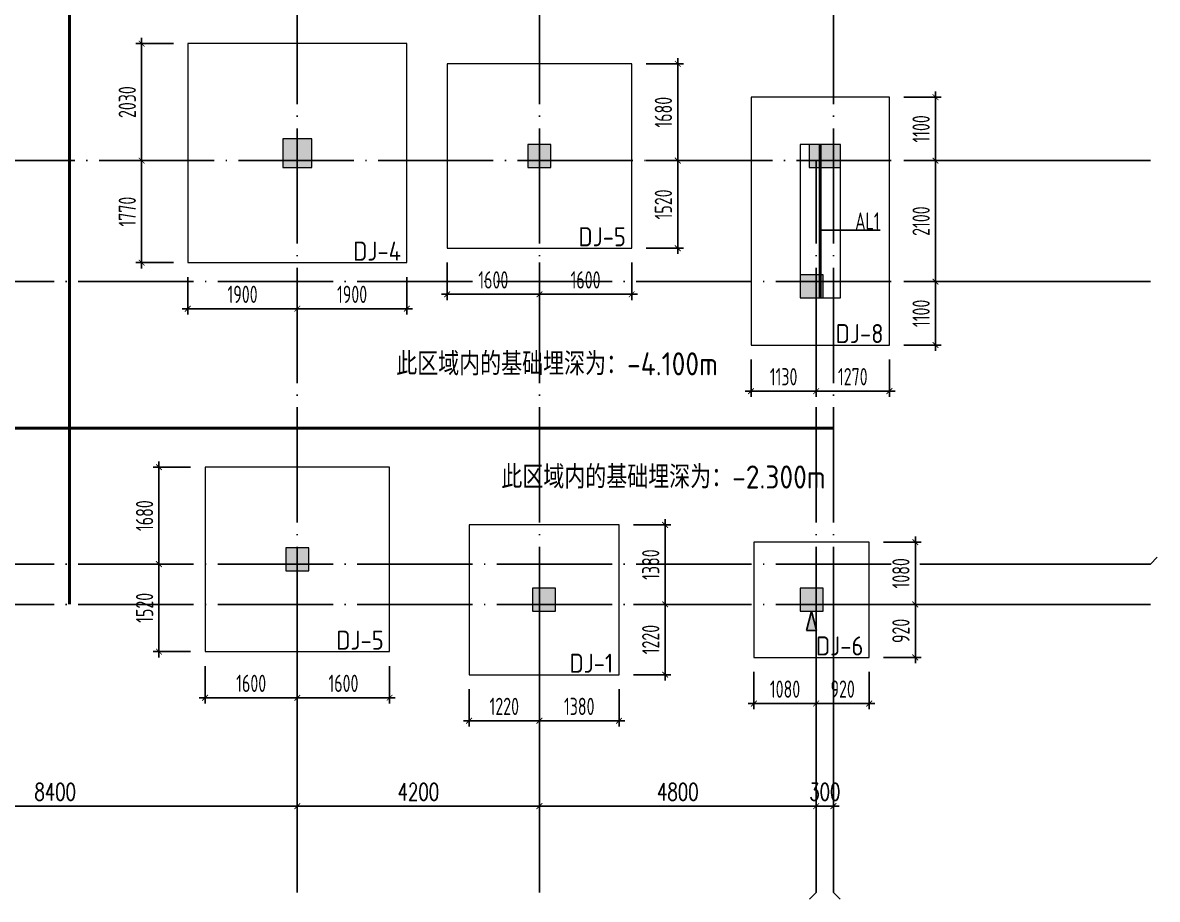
# Model space of a CAD drawing. Extents: x -638872 to -278819, y -139534 to 213996.
# Drawn here: x -582850 to -563169, y 75700 to 90910 of the extents above; entities that cross this region are included whole.
import ezdxf
from ezdxf.enums import TextEntityAlignment as Align

# ---------------------------------------------------------------- set-up
doc = ezdxf.new("R2010")
doc.units = 0
doc.header["$LTSCALE"] = 1000
doc.header["$MEASUREMENT"] = 0
for name, pattern in [('94', [0]), ('DASH', [0.35, 0.25, -0.1]), ('DOTE', [2.42, 2, -0.2, 0.02, -0.2])]:
    doc.linetypes.add(name, pattern=pattern)
doc.layers.get('0').update_dxf_attribs({"linetype": 'CONTINUOUS'})
doc.layers.get('Defpoints').update_dxf_attribs({"linetype": 'CONTINUOUS'})
for name, color, linetype in [('0 - 立面线', 7, 'CONTINUOUS'), ('1', 7, 'CONTINUOUS'), ('3', 3, 'CONTINUOUS'), ('AXIS', 171, 'CONTINUOUS'), ('DOTE', 14, 'DOTE'), ('S_WALL', 9, 'CONTINUOUS'), ('搅拌桩', 136, 'CONTINUOUS')]:
    doc.layers.add(name, color=color, linetype=linetype)
for name, color, linetype, lineweight in [('1530', 3, 'CONTINUOUS', 18), ('709', 254, 'CONTINUOUS', 18), ('COLU', 7, 'CONTINUOUS', 0), ('COLU_DIM', 3, 'CONTINUOUS', 0), ('COLU_HATCH', 251, 'CONTINUOUS', 0), ('DIM', 3, 'CONTINUOUS', 0), ('悬挑板', 7, 'CONTINUOUS', 18)]:
    doc.layers.add(name, color=color, linetype=linetype, lineweight=lineweight)
doc.styles.add('_TCH_DIM_T3', font='SIMPLEX', dxfattribs={"width": 0.705882, "bigfont": 'GBCBIG'})
doc.styles.add('PkpmHz', font='Pkpmeng', dxfattribs={"width": 0.7, "bigfont": 'hztxt'})
doc.styles.add('TSSD_Dimension', font='tssdeng.shx', dxfattribs={"width": 0.7, "bigfont": 'hztxt.shx'})
doc.dimstyles.new('_TCH_ARCH&&100', dxfattribs={"dimtxt": 297.5, "dimasz": 100, "dimexe": 250, "dimexo": 300, "dimgap": 100, "dimtad": 1, "dimdec": 0, "dimzin": 0, "dimdsep": 46, "dimtxsty": '_TCH_DIM_T3', "dimblk": 'ARCHTICK', "dimcen": 0.09, "dimclrt": 7, "dimazin": 2, "dimtfac": 1, "dimtdec": 0, "dimtix": 1, "dimtmove": 2, "dimatfit": 3, "dimfxl": 0, "dimtolj": 1, "dimtzin": 0, "dimarcsym": 0})
doc.dimstyles.new('TSSD_100_100', dxfattribs={"dimtxt": 300, "dimasz": 100, "dimexe": 100, "dimexo": 250, "dimgap": 100, "dimtad": 1, "dimdec": 0, "dimzin": 0, "dimdsep": 46, "dimtxsty": 'TSSD_Dimension', "dimblk": 'ARCHTICK', "dimblk1": 'ARCHTICK', "dimblk2": 'ARCHTICK', "dimcen": 0, "dimdle": 100, "dimclrt": 7, "dimadec": 0, "dimazin": 0, "dimtfac": 1, "dimtdec": 0, "dimtix": 1, "dimtmove": 2, "dimatfit": 3, "dimfxl": 0, "dimtolj": 1, "dimtzin": 0, "dimarcsym": 0})

# ---------------------------------------------------------------- blocks, each defined once
blk = doc.blocks.new('_ArchTick')
at = {"color": 0, "linetype": 'ByBlock', "const_width": 0.15}
blk.add_lwpolyline([(-0.5, -0.5), (0.5, 0.5)], dxfattribs=at)
blk = doc.blocks.new('*D627')
at = {"layer": 'AXIS', "color": 0, "lineweight": -2}
for p, q in [((-586486, 79517), (-586486, 77067)), ((-578086, 79517), (-578086, 77067)), ((-586486, 77317), (-578086, 77317))]:
    blk.add_line(p, q, dxfattribs=at)
at = {"layer": 'Defpoints', "color": 0}
for p in [(-586486, 79817), (-578086, 79817), (-578086, 77317)]:
    blk.add_point(p, dxfattribs=at)
at = {"layer": 'AXIS', "color": 0, "lineweight": -2, "xscale": 100, "yscale": 100, "zscale": 100, "rotation": 180}
blk.add_blockref('_ArchTick', (-586486, 77317), dxfattribs=at)
at = {"layer": 'AXIS', "color": 0, "lineweight": -2, "xscale": 100, "yscale": 100, "zscale": 100}
blk.add_blockref('_ArchTick', (-578086, 77317), dxfattribs=at)
at = {"layer": 'AXIS', "color": 7, "insert": (-582286, 77566), "char_height": 297.5, "attachment_point": 5, "style": '_TCH_DIM_T3'}
blk.add_mtext('\\A1;8400', dxfattribs=at)
blk = doc.blocks.new('*D628')
at = {"layer": 'AXIS', "color": 0, "lineweight": -2}
for p, q in [((-578086, 79517), (-578086, 77067)), ((-573886, 79517), (-573886, 77067)), ((-578086, 77317), (-573886, 77317))]:
    blk.add_line(p, q, dxfattribs=at)
at = {"layer": 'Defpoints', "color": 0}
for p in [(-578086, 79817), (-573886, 79817), (-573886, 77317)]:
    blk.add_point(p, dxfattribs=at)
at = {"layer": 'AXIS', "color": 0, "lineweight": -2, "xscale": 100, "yscale": 100, "zscale": 100, "rotation": 180}
blk.add_blockref('_ArchTick', (-578086, 77317), dxfattribs=at)
at = {"layer": 'AXIS', "color": 0, "lineweight": -2, "xscale": 100, "yscale": 100, "zscale": 100}
blk.add_blockref('_ArchTick', (-573886, 77317), dxfattribs=at)
at = {"layer": 'AXIS', "color": 7, "insert": (-575986, 77566), "char_height": 297.5, "attachment_point": 5, "style": '_TCH_DIM_T3'}
blk.add_mtext('\\A1;4200', dxfattribs=at)
blk = doc.blocks.new('*D629')
at = {"layer": 'AXIS', "color": 0, "lineweight": -2}
for p, q in [((-573886, 79517), (-573886, 77067)), ((-569086, 79517), (-569086, 77067)), ((-573886, 77317), (-569086, 77317))]:
    blk.add_line(p, q, dxfattribs=at)
at = {"layer": 'Defpoints', "color": 0}
for p in [(-573886, 79817), (-569086, 79817), (-569086, 77317)]:
    blk.add_point(p, dxfattribs=at)
at = {"layer": 'AXIS', "color": 0, "lineweight": -2, "xscale": 100, "yscale": 100, "zscale": 100, "rotation": 180}
blk.add_blockref('_ArchTick', (-573886, 77317), dxfattribs=at)
at = {"layer": 'AXIS', "color": 0, "lineweight": -2, "xscale": 100, "yscale": 100, "zscale": 100}
blk.add_blockref('_ArchTick', (-569086, 77317), dxfattribs=at)
at = {"layer": 'AXIS', "color": 7, "insert": (-571486, 77566), "char_height": 297.5, "attachment_point": 5, "style": '_TCH_DIM_T3'}
blk.add_mtext('\\A1;4800', dxfattribs=at)
blk = doc.blocks.new('*D630')
at = {"layer": 'AXIS', "color": 0, "lineweight": -2}
for p, q in [((-569086, 79517), (-569086, 77067)), ((-568786, 79517), (-568786, 77067)), ((-569086, 77317), (-569186, 77317)), ((-569086, 77317), (-568786, 77317)), ((-568786, 77317), (-568686, 77317))]:
    blk.add_line(p, q, dxfattribs=at)
at = {"layer": 'Defpoints', "color": 0}
for p in [(-569086, 79817), (-568786, 79817), (-568786, 77317)]:
    blk.add_point(p, dxfattribs=at)
at = {"layer": 'AXIS', "color": 0, "lineweight": -2, "xscale": 100, "yscale": 100, "zscale": 100}
blk.add_blockref('_ArchTick', (-569086, 77317), dxfattribs=at)
at = {"layer": 'AXIS', "color": 0, "lineweight": -2, "xscale": 100, "yscale": 100, "zscale": 100, "rotation": 180}
blk.add_blockref('_ArchTick', (-568786, 77317), dxfattribs=at)
at = {"layer": 'AXIS', "color": 7, "insert": (-568936, 77566), "char_height": 297.5, "attachment_point": 5, "style": '_TCH_DIM_T3'}
blk.add_mtext('\\A1;300', dxfattribs=at)
blk = doc.blocks.new('A$C177878A3')
at = {"layer": '1', "linetype": '94'}
blk.add_hatch(color=6, dxfattribs=at).paths.add_polyline_path([(112, 433), (0, 0), (224, 0)])
at = {"layer": '1', "color": 6, "linetype": '94'}
for p, q in [((0, 0), (112, 433)), ((224, 0), (112, 433)), ((0, 0), (224, 0))]:
    blk.add_line(p, q, dxfattribs=at)
blk = doc.blocks.new('A$C32175502')
at = {"layer": '1', "linetype": '94'}
blk.add_blockref('A$C177878A3', (0, 0), dxfattribs=at)
blk = doc.blocks.new('A$C3C5B3CE3')
at = {"layer": '1', "linetype": '94', "rotation": 180}
blk.add_blockref('A$C32175502', (224, 433), dxfattribs=at)
blk = doc.blocks.new('A$C43EB326B')
at = {"layer": '搅拌桩'}
blk.add_blockref('A$C3C5B3CE3', (0, 0), dxfattribs=at)
blk = doc.blocks.new('A$C2BB7790D')
at = {"layer": 'DIM'}
blk.add_blockref('A$C43EB326B', (0, 0), dxfattribs=at)
blk = doc.blocks.new('*D912')
at = {"layer": 'COLU_DIM', "color": 0, "lineweight": -2}
for p, q in [((-579686, 79747), (-579686, 79097)), ((-578086, 79747), (-578086, 79097)), ((-579786, 79197), (-577986, 79197))]:
    blk.add_line(p, q, dxfattribs=at)
at = {"layer": 'Defpoints', "color": 0}
for p in [(-579686, 79997), (-578086, 79997), (-578086, 79197)]:
    blk.add_point(p, dxfattribs=at)
at = {"layer": 'COLU_DIM', "color": 0, "lineweight": -2, "xscale": 100, "yscale": 100, "zscale": 100, "rotation": 180}
blk.add_blockref('_ArchTick', (-579686, 79197), dxfattribs=at)
at = {"layer": 'COLU_DIM', "color": 0, "lineweight": -2, "xscale": 100, "yscale": 100, "zscale": 100}
blk.add_blockref('_ArchTick', (-578086, 79197), dxfattribs=at)
at = {"layer": 'COLU_DIM', "color": 7, "insert": (-578886, 79447), "char_height": 300, "attachment_point": 5, "style": 'TSSD_Dimension'}
blk.add_mtext('\\A1;1600', dxfattribs=at)
blk = doc.blocks.new('*D913')
at = {"layer": 'COLU_DIM', "color": 0, "lineweight": -2}
for p, q in [((-578086, 79747), (-578086, 79097)), ((-576486, 79747), (-576486, 79097)), ((-578186, 79197), (-576386, 79197))]:
    blk.add_line(p, q, dxfattribs=at)
at = {"layer": 'Defpoints', "color": 0}
for p in [(-578086, 79997), (-576486, 79997), (-576486, 79197)]:
    blk.add_point(p, dxfattribs=at)
at = {"layer": 'COLU_DIM', "color": 0, "lineweight": -2, "xscale": 100, "yscale": 100, "zscale": 100, "rotation": 180}
blk.add_blockref('_ArchTick', (-578086, 79197), dxfattribs=at)
at = {"layer": 'COLU_DIM', "color": 0, "lineweight": -2, "xscale": 100, "yscale": 100, "zscale": 100}
blk.add_blockref('_ArchTick', (-576486, 79197), dxfattribs=at)
at = {"layer": 'COLU_DIM', "color": 7, "insert": (-577286, 79447), "char_height": 300, "attachment_point": 5, "style": 'TSSD_Dimension'}
blk.add_mtext('\\A1;1600', dxfattribs=at)
blk = doc.blocks.new('*D914')
at = {"layer": 'COLU_DIM', "color": 0, "lineweight": -2}
for p, q in [((-579936, 81517), (-580586, 81517)), ((-580486, 79897), (-580486, 81617)), ((-579936, 79997), (-580586, 79997))]:
    blk.add_line(p, q, dxfattribs=at)
at = {"layer": 'Defpoints', "color": 0}
for p in [(-580486, 81517), (-579686, 81517), (-579686, 79997)]:
    blk.add_point(p, dxfattribs=at)
at = {"layer": 'COLU_DIM', "color": 0, "lineweight": -2, "xscale": 100, "yscale": 100, "zscale": 100}
for p, rotation in [((-580486, 81517), 90), ((-580486, 79997), 270)]:
    blk.add_blockref('_ArchTick', p, dxfattribs=dict(at, rotation=rotation))
at = {"layer": 'COLU_DIM', "color": 7, "insert": (-580736, 80757), "char_height": 300, "attachment_point": 5, "rotation": 90, "style": 'TSSD_Dimension'}
blk.add_mtext('\\A1;1520', dxfattribs=at)
blk = doc.blocks.new('*D915')
at = {"layer": 'COLU_DIM', "color": 0, "lineweight": -2}
for p, q in [((-580486, 81417), (-580486, 83297)), ((-579936, 83197), (-580586, 83197)), ((-579936, 81517), (-580586, 81517))]:
    blk.add_line(p, q, dxfattribs=at)
at = {"layer": 'Defpoints', "color": 0}
for p in [(-580486, 83197), (-579686, 83197), (-579686, 81517)]:
    blk.add_point(p, dxfattribs=at)
at = {"layer": 'COLU_DIM', "color": 0, "lineweight": -2, "xscale": 100, "yscale": 100, "zscale": 100}
for p, rotation in [((-580486, 83197), 90), ((-580486, 81517), 270)]:
    blk.add_blockref('_ArchTick', p, dxfattribs=dict(at, rotation=rotation))
at = {"layer": 'COLU_DIM', "color": 7, "insert": (-580736, 82357), "char_height": 300, "attachment_point": 5, "rotation": 90, "style": 'TSSD_Dimension'}
blk.add_mtext('\\A1;1680', dxfattribs=at)
blk = doc.blocks.new('*D916')
at = {"layer": 'COLU_DIM', "color": 0, "lineweight": -2}
for p, q in [((-575106, 79347), (-575106, 78697)), ((-573886, 79347), (-573886, 78697)), ((-575206, 78797), (-573786, 78797))]:
    blk.add_line(p, q, dxfattribs=at)
at = {"layer": 'Defpoints', "color": 0}
for p in [(-575106, 79597), (-573886, 79597), (-573886, 78797)]:
    blk.add_point(p, dxfattribs=at)
at = {"layer": 'COLU_DIM', "color": 0, "lineweight": -2, "xscale": 100, "yscale": 100, "zscale": 100, "rotation": 180}
blk.add_blockref('_ArchTick', (-575106, 78797), dxfattribs=at)
at = {"layer": 'COLU_DIM', "color": 0, "lineweight": -2, "xscale": 100, "yscale": 100, "zscale": 100}
blk.add_blockref('_ArchTick', (-573886, 78797), dxfattribs=at)
at = {"layer": 'COLU_DIM', "color": 7, "insert": (-574496, 79047), "char_height": 300, "attachment_point": 5, "style": 'TSSD_Dimension'}
blk.add_mtext('\\A1;1220', dxfattribs=at)
blk = doc.blocks.new('*D917')
at = {"layer": 'COLU_DIM', "color": 0, "lineweight": -2}
for p, q in [((-573886, 79347), (-573886, 78697)), ((-572506, 79347), (-572506, 78697)), ((-573986, 78797), (-572406, 78797))]:
    blk.add_line(p, q, dxfattribs=at)
at = {"layer": 'Defpoints', "color": 0}
for p in [(-573886, 79597), (-572506, 79597), (-572506, 78797)]:
    blk.add_point(p, dxfattribs=at)
at = {"layer": 'COLU_DIM', "color": 0, "lineweight": -2, "xscale": 100, "yscale": 100, "zscale": 100, "rotation": 180}
blk.add_blockref('_ArchTick', (-573886, 78797), dxfattribs=at)
at = {"layer": 'COLU_DIM', "color": 0, "lineweight": -2, "xscale": 100, "yscale": 100, "zscale": 100}
blk.add_blockref('_ArchTick', (-572506, 78797), dxfattribs=at)
at = {"layer": 'COLU_DIM', "color": 7, "insert": (-573196, 79047), "char_height": 300, "attachment_point": 5, "style": 'TSSD_Dimension'}
blk.add_mtext('\\A1;1380', dxfattribs=at)
blk = doc.blocks.new('*D918')
at = {"layer": 'COLU_DIM', "color": 0, "lineweight": -2}
for p, q in [((-571706, 79497), (-571706, 80917)), ((-572256, 80817), (-571606, 80817)), ((-572256, 79597), (-571606, 79597))]:
    blk.add_line(p, q, dxfattribs=at)
at = {"layer": 'Defpoints', "color": 0}
for p in [(-572506, 80817), (-571706, 80817), (-572506, 79597)]:
    blk.add_point(p, dxfattribs=at)
at = {"layer": 'COLU_DIM', "color": 0, "lineweight": -2, "xscale": 100, "yscale": 100, "zscale": 100}
for p, rotation in [((-571706, 80817), 90), ((-571706, 79597), 270)]:
    blk.add_blockref('_ArchTick', p, dxfattribs=dict(at, rotation=rotation))
at = {"layer": 'COLU_DIM', "color": 7, "insert": (-571956, 80207), "char_height": 300, "attachment_point": 5, "rotation": 90, "style": 'TSSD_Dimension'}
blk.add_mtext('\\A1;1220', dxfattribs=at)
blk = doc.blocks.new('*D919')
at = {"layer": 'COLU_DIM', "color": 0, "lineweight": -2}
for p, q in [((-571706, 80717), (-571706, 82297)), ((-572256, 82197), (-571606, 82197)), ((-572256, 80817), (-571606, 80817))]:
    blk.add_line(p, q, dxfattribs=at)
at = {"layer": 'Defpoints', "color": 0}
for p in [(-572506, 82197), (-571706, 82197), (-572506, 80817)]:
    blk.add_point(p, dxfattribs=at)
at = {"layer": 'COLU_DIM', "color": 0, "lineweight": -2, "xscale": 100, "yscale": 100, "zscale": 100}
for p, rotation in [((-571706, 82197), 90), ((-571706, 80817), 270)]:
    blk.add_blockref('_ArchTick', p, dxfattribs=dict(at, rotation=rotation))
at = {"layer": 'COLU_DIM', "color": 7, "insert": (-571956, 81507), "char_height": 300, "attachment_point": 5, "rotation": 90, "style": 'TSSD_Dimension'}
blk.add_mtext('\\A1;1380', dxfattribs=at)
blk = doc.blocks.new('*D920')
at = {"layer": 'COLU_DIM', "color": 0, "lineweight": -2}
for p, q in [((-569086, 79647), (-569086, 78997)), ((-568166, 79647), (-568166, 78997)), ((-569186, 79097), (-568066, 79097))]:
    blk.add_line(p, q, dxfattribs=at)
at = {"layer": 'Defpoints', "color": 0}
for p in [(-569086, 79897), (-568166, 79897), (-568166, 79097)]:
    blk.add_point(p, dxfattribs=at)
at = {"layer": 'COLU_DIM', "color": 0, "lineweight": -2, "xscale": 100, "yscale": 100, "zscale": 100, "rotation": 180}
blk.add_blockref('_ArchTick', (-569086, 79097), dxfattribs=at)
at = {"layer": 'COLU_DIM', "color": 0, "lineweight": -2, "xscale": 100, "yscale": 100, "zscale": 100}
blk.add_blockref('_ArchTick', (-568166, 79097), dxfattribs=at)
at = {"layer": 'COLU_DIM', "color": 7, "insert": (-568626, 79347), "char_height": 300, "attachment_point": 5, "style": 'TSSD_Dimension'}
blk.add_mtext('\\A1;920', dxfattribs=at)
blk = doc.blocks.new('*D921')
at = {"layer": 'COLU_DIM', "color": 0, "lineweight": -2}
for p, q in [((-567366, 79797), (-567366, 80917)), ((-567916, 80817), (-567266, 80817)), ((-567916, 79897), (-567266, 79897))]:
    blk.add_line(p, q, dxfattribs=at)
at = {"layer": 'Defpoints', "color": 0}
for p in [(-568166, 80817), (-567366, 80817), (-568166, 79897)]:
    blk.add_point(p, dxfattribs=at)
at = {"layer": 'COLU_DIM', "color": 0, "lineweight": -2, "xscale": 100, "yscale": 100, "zscale": 100}
for p, rotation in [((-567366, 80817), 90), ((-567366, 79897), 270)]:
    blk.add_blockref('_ArchTick', p, dxfattribs=dict(at, rotation=rotation))
at = {"layer": 'COLU_DIM', "color": 7, "insert": (-567616, 80357), "char_height": 300, "attachment_point": 5, "rotation": 90, "style": 'TSSD_Dimension'}
blk.add_mtext('\\A1;920', dxfattribs=at)
blk = doc.blocks.new('*D922')
at = {"layer": 'COLU_DIM', "color": 0, "lineweight": -2}
for p, q in [((-575486, 86747), (-575486, 86097)), ((-573886, 86747), (-573886, 86097)), ((-575586, 86197), (-573786, 86197))]:
    blk.add_line(p, q, dxfattribs=at)
at = {"layer": 'Defpoints', "color": 0}
for p in [(-575486, 86997), (-573886, 86997), (-573886, 86197)]:
    blk.add_point(p, dxfattribs=at)
at = {"layer": 'COLU_DIM', "color": 0, "lineweight": -2, "xscale": 100, "yscale": 100, "zscale": 100, "rotation": 180}
blk.add_blockref('_ArchTick', (-575486, 86197), dxfattribs=at)
at = {"layer": 'COLU_DIM', "color": 0, "lineweight": -2, "xscale": 100, "yscale": 100, "zscale": 100}
blk.add_blockref('_ArchTick', (-573886, 86197), dxfattribs=at)
at = {"layer": 'COLU_DIM', "color": 7, "insert": (-574686, 86447), "char_height": 300, "attachment_point": 5, "style": 'TSSD_Dimension'}
blk.add_mtext('\\A1;1600', dxfattribs=at)
blk = doc.blocks.new('*D923')
at = {"layer": 'COLU_DIM', "color": 0, "lineweight": -2}
for p, q in [((-573886, 86747), (-573886, 86097)), ((-572286, 86747), (-572286, 86097)), ((-573986, 86197), (-572186, 86197))]:
    blk.add_line(p, q, dxfattribs=at)
at = {"layer": 'Defpoints', "color": 0}
for p in [(-573886, 86997), (-572286, 86997), (-572286, 86197)]:
    blk.add_point(p, dxfattribs=at)
at = {"layer": 'COLU_DIM', "color": 0, "lineweight": -2, "xscale": 100, "yscale": 100, "zscale": 100, "rotation": 180}
blk.add_blockref('_ArchTick', (-573886, 86197), dxfattribs=at)
at = {"layer": 'COLU_DIM', "color": 0, "lineweight": -2, "xscale": 100, "yscale": 100, "zscale": 100}
blk.add_blockref('_ArchTick', (-572286, 86197), dxfattribs=at)
at = {"layer": 'COLU_DIM', "color": 7, "insert": (-573086, 86447), "char_height": 300, "attachment_point": 5, "style": 'TSSD_Dimension'}
blk.add_mtext('\\A1;1600', dxfattribs=at)
blk = doc.blocks.new('*D924')
at = {"layer": 'COLU_DIM', "color": 0, "lineweight": -2}
for p, q in [((-572036, 90197), (-571386, 90197)), ((-571486, 90297), (-571486, 88417)), ((-572036, 88517), (-571386, 88517))]:
    blk.add_line(p, q, dxfattribs=at)
at = {"layer": 'Defpoints', "color": 0}
for p in [(-572286, 90197), (-572286, 88517), (-571486, 88517)]:
    blk.add_point(p, dxfattribs=at)
at = {"layer": 'COLU_DIM', "color": 0, "lineweight": -2, "xscale": 100, "yscale": 100, "zscale": 100}
for p, rotation in [((-571486, 90197), 90), ((-571486, 88517), 270)]:
    blk.add_blockref('_ArchTick', p, dxfattribs=dict(at, rotation=rotation))
at = {"layer": 'COLU_DIM', "color": 7, "insert": (-571736, 89357), "char_height": 300, "attachment_point": 5, "rotation": 90, "style": 'TSSD_Dimension'}
blk.add_mtext('\\A1;1680', dxfattribs=at)
blk = doc.blocks.new('*D925')
at = {"layer": 'COLU_DIM', "color": 0, "lineweight": -2}
for p, q in [((-571486, 88617), (-571486, 86897)), ((-572036, 88517), (-571386, 88517)), ((-572036, 86997), (-571386, 86997))]:
    blk.add_line(p, q, dxfattribs=at)
at = {"layer": 'Defpoints', "color": 0}
for p in [(-572286, 88517), (-572286, 86997), (-571486, 86997)]:
    blk.add_point(p, dxfattribs=at)
at = {"layer": 'COLU_DIM', "color": 0, "lineweight": -2, "xscale": 100, "yscale": 100, "zscale": 100}
for p, rotation in [((-571486, 88517), 90), ((-571486, 86997), 270)]:
    blk.add_blockref('_ArchTick', p, dxfattribs=dict(at, rotation=rotation))
at = {"layer": 'COLU_DIM', "color": 7, "insert": (-571736, 87757), "char_height": 300, "attachment_point": 5, "rotation": 90, "style": 'TSSD_Dimension'}
blk.add_mtext('\\A1;1520', dxfattribs=at)
blk = doc.blocks.new('*D926')
at = {"layer": 'COLU_DIM', "color": 0, "lineweight": -2}
for p, q in [((-579986, 86497), (-579986, 85847)), ((-578086, 86497), (-578086, 85847)), ((-580086, 85947), (-577986, 85947))]:
    blk.add_line(p, q, dxfattribs=at)
at = {"layer": 'Defpoints', "color": 0}
for p in [(-579986, 86747), (-578086, 86747), (-578086, 85947)]:
    blk.add_point(p, dxfattribs=at)
at = {"layer": 'COLU_DIM', "color": 0, "lineweight": -2, "xscale": 100, "yscale": 100, "zscale": 100, "rotation": 180}
blk.add_blockref('_ArchTick', (-579986, 85947), dxfattribs=at)
at = {"layer": 'COLU_DIM', "color": 0, "lineweight": -2, "xscale": 100, "yscale": 100, "zscale": 100}
blk.add_blockref('_ArchTick', (-578086, 85947), dxfattribs=at)
at = {"layer": 'COLU_DIM', "color": 7, "insert": (-579036, 86197), "char_height": 300, "attachment_point": 5, "style": 'TSSD_Dimension'}
blk.add_mtext('\\A1;1900', dxfattribs=at)
blk = doc.blocks.new('*D927')
at = {"layer": 'COLU_DIM', "color": 0, "lineweight": -2}
for p, q in [((-578086, 86497), (-578086, 85847)), ((-576186, 86497), (-576186, 85847)), ((-578186, 85947), (-576086, 85947))]:
    blk.add_line(p, q, dxfattribs=at)
at = {"layer": 'Defpoints', "color": 0}
for p in [(-578086, 86747), (-576186, 86747), (-576186, 85947)]:
    blk.add_point(p, dxfattribs=at)
at = {"layer": 'COLU_DIM', "color": 0, "lineweight": -2, "xscale": 100, "yscale": 100, "zscale": 100, "rotation": 180}
blk.add_blockref('_ArchTick', (-578086, 85947), dxfattribs=at)
at = {"layer": 'COLU_DIM', "color": 0, "lineweight": -2, "xscale": 100, "yscale": 100, "zscale": 100}
blk.add_blockref('_ArchTick', (-576186, 85947), dxfattribs=at)
at = {"layer": 'COLU_DIM', "color": 7, "insert": (-577136, 86197), "char_height": 300, "attachment_point": 5, "style": 'TSSD_Dimension'}
blk.add_mtext('\\A1;1900', dxfattribs=at)
blk = doc.blocks.new('*D928')
at = {"layer": 'COLU_DIM', "color": 0, "lineweight": -2}
for p, q in [((-580236, 90547), (-580886, 90547)), ((-580786, 90647), (-580786, 88417)), ((-580236, 88517), (-580886, 88517))]:
    blk.add_line(p, q, dxfattribs=at)
at = {"layer": 'Defpoints', "color": 0}
for p in [(-579986, 90547), (-580786, 88517), (-579986, 88517)]:
    blk.add_point(p, dxfattribs=at)
at = {"layer": 'COLU_DIM', "color": 0, "lineweight": -2, "xscale": 100, "yscale": 100, "zscale": 100}
for p, rotation in [((-580786, 90547), 90), ((-580786, 88517), 270)]:
    blk.add_blockref('_ArchTick', p, dxfattribs=dict(at, rotation=rotation))
at = {"layer": 'COLU_DIM', "color": 7, "insert": (-581036, 89532), "char_height": 300, "attachment_point": 5, "rotation": 90, "style": 'TSSD_Dimension'}
blk.add_mtext('\\A1;2030', dxfattribs=at)
blk = doc.blocks.new('*D929')
at = {"layer": 'COLU_DIM', "color": 0, "lineweight": -2}
for p, q in [((-580786, 88617), (-580786, 86647)), ((-580236, 88517), (-580886, 88517)), ((-580236, 86747), (-580886, 86747))]:
    blk.add_line(p, q, dxfattribs=at)
at = {"layer": 'Defpoints', "color": 0}
for p in [(-579986, 88517), (-580786, 86747), (-579986, 86747)]:
    blk.add_point(p, dxfattribs=at)
at = {"layer": 'COLU_DIM', "color": 0, "lineweight": -2, "xscale": 100, "yscale": 100, "zscale": 100}
for p, rotation in [((-580786, 88517), 90), ((-580786, 86747), 270)]:
    blk.add_blockref('_ArchTick', p, dxfattribs=dict(at, rotation=rotation))
at = {"layer": 'COLU_DIM', "color": 7, "insert": (-581036, 87632), "char_height": 300, "attachment_point": 5, "rotation": 90, "style": 'TSSD_Dimension'}
blk.add_mtext('\\A1;1770', dxfattribs=at)
blk = doc.blocks.new('*D945')
at = {"layer": 'COLU_DIM', "color": 0, "lineweight": -2}
for p, q in [((-570166, 79647), (-570166, 78997)), ((-569086, 79647), (-569086, 78997)), ((-570266, 79097), (-568986, 79097))]:
    blk.add_line(p, q, dxfattribs=at)
at = {"layer": 'Defpoints', "color": 0}
for p in [(-570166, 79897), (-569086, 79897), (-569086, 79097)]:
    blk.add_point(p, dxfattribs=at)
at = {"layer": 'COLU_DIM', "color": 0, "lineweight": -2, "xscale": 100, "yscale": 100, "zscale": 100, "rotation": 180}
blk.add_blockref('_ArchTick', (-570166, 79097), dxfattribs=at)
at = {"layer": 'COLU_DIM', "color": 0, "lineweight": -2, "xscale": 100, "yscale": 100, "zscale": 100}
blk.add_blockref('_ArchTick', (-569086, 79097), dxfattribs=at)
at = {"layer": 'COLU_DIM', "color": 7, "insert": (-569626, 79347), "char_height": 300, "attachment_point": 5, "style": 'TSSD_Dimension'}
blk.add_mtext('\\A1;1080', dxfattribs=at)
blk = doc.blocks.new('*D946')
at = {"layer": 'COLU_DIM', "color": 0, "lineweight": -2}
for p, q in [((-567916, 81897), (-567266, 81897)), ((-567366, 80717), (-567366, 81997)), ((-567916, 80817), (-567266, 80817))]:
    blk.add_line(p, q, dxfattribs=at)
at = {"layer": 'Defpoints', "color": 0}
for p in [(-568166, 81897), (-567366, 81897), (-568166, 80817)]:
    blk.add_point(p, dxfattribs=at)
at = {"layer": 'COLU_DIM', "color": 0, "lineweight": -2, "xscale": 100, "yscale": 100, "zscale": 100}
for p, rotation in [((-567366, 81897), 90), ((-567366, 80817), 270)]:
    blk.add_blockref('_ArchTick', p, dxfattribs=dict(at, rotation=rotation))
at = {"layer": 'COLU_DIM', "color": 7, "insert": (-567616, 81357), "char_height": 300, "attachment_point": 5, "rotation": 90, "style": 'TSSD_Dimension'}
blk.add_mtext('\\A1;1080', dxfattribs=at)
blk = doc.blocks.new('*D947')
at = {"layer": 'COLU_DIM', "color": 0, "lineweight": -2}
for p, q in [((-569086, 85067), (-569086, 84417)), ((-567816, 85067), (-567816, 84417)), ((-569186, 84517), (-567716, 84517))]:
    blk.add_line(p, q, dxfattribs=at)
at = {"layer": 'Defpoints', "color": 0}
for p in [(-569086, 85317), (-567816, 85317), (-567816, 84517)]:
    blk.add_point(p, dxfattribs=at)
at = {"layer": 'COLU_DIM', "color": 0, "lineweight": -2, "xscale": 100, "yscale": 100, "zscale": 100, "rotation": 180}
blk.add_blockref('_ArchTick', (-569086, 84517), dxfattribs=at)
at = {"layer": 'COLU_DIM', "color": 0, "lineweight": -2, "xscale": 100, "yscale": 100, "zscale": 100}
blk.add_blockref('_ArchTick', (-567816, 84517), dxfattribs=at)
at = {"layer": 'COLU_DIM', "color": 7, "insert": (-568451, 84767), "char_height": 300, "attachment_point": 5, "style": 'TSSD_Dimension'}
blk.add_mtext('\\A1;1270', dxfattribs=at)
blk = doc.blocks.new('*D948')
at = {"layer": 'COLU_DIM', "color": 0, "lineweight": -2}
for p, q in [((-567566, 86417), (-566916, 86417)), ((-567016, 85217), (-567016, 86517)), ((-567566, 85317), (-566916, 85317))]:
    blk.add_line(p, q, dxfattribs=at)
at = {"layer": 'Defpoints', "color": 0}
for p in [(-567816, 86417), (-567016, 86417), (-567816, 85317)]:
    blk.add_point(p, dxfattribs=at)
at = {"layer": 'COLU_DIM', "color": 0, "lineweight": -2, "xscale": 100, "yscale": 100, "zscale": 100}
for p, rotation in [((-567016, 86417), 90), ((-567016, 85317), 270)]:
    blk.add_blockref('_ArchTick', p, dxfattribs=dict(at, rotation=rotation))
at = {"layer": 'COLU_DIM', "color": 7, "insert": (-567266, 85867), "char_height": 300, "attachment_point": 5, "rotation": 90, "style": 'TSSD_Dimension'}
blk.add_mtext('\\A1;1100', dxfattribs=at)
blk = doc.blocks.new('*D949')
at = {"layer": 'COLU_DIM', "color": 0, "lineweight": -2}
for p, q in [((-570216, 85067), (-570216, 84417)), ((-569086, 85067), (-569086, 84417)), ((-570316, 84517), (-568986, 84517))]:
    blk.add_line(p, q, dxfattribs=at)
at = {"layer": 'Defpoints', "color": 0}
for p in [(-570216, 85317), (-569086, 85317), (-569086, 84517)]:
    blk.add_point(p, dxfattribs=at)
at = {"layer": 'COLU_DIM', "color": 0, "lineweight": -2, "xscale": 100, "yscale": 100, "zscale": 100, "rotation": 180}
blk.add_blockref('_ArchTick', (-570216, 84517), dxfattribs=at)
at = {"layer": 'COLU_DIM', "color": 0, "lineweight": -2, "xscale": 100, "yscale": 100, "zscale": 100}
blk.add_blockref('_ArchTick', (-569086, 84517), dxfattribs=at)
at = {"layer": 'COLU_DIM', "color": 7, "insert": (-569651, 84767), "char_height": 300, "attachment_point": 5, "style": 'TSSD_Dimension'}
blk.add_mtext('\\A1;1130', dxfattribs=at)
blk = doc.blocks.new('*D950')
at = {"layer": 'COLU_DIM', "color": 0, "lineweight": -2}
for p, q in [((-567016, 86317), (-567016, 88617)), ((-567566, 88517), (-566916, 88517)), ((-567566, 86417), (-566916, 86417))]:
    blk.add_line(p, q, dxfattribs=at)
at = {"layer": 'Defpoints', "color": 0}
for p in [(-567816, 88517), (-567016, 88517), (-567816, 86417)]:
    blk.add_point(p, dxfattribs=at)
at = {"layer": 'COLU_DIM', "color": 0, "lineweight": -2, "xscale": 100, "yscale": 100, "zscale": 100}
for p, rotation in [((-567016, 88517), 90), ((-567016, 86417), 270)]:
    blk.add_blockref('_ArchTick', p, dxfattribs=dict(at, rotation=rotation))
at = {"layer": 'COLU_DIM', "color": 7, "insert": (-567266, 87467), "char_height": 300, "attachment_point": 5, "rotation": 90, "style": 'TSSD_Dimension'}
blk.add_mtext('\\A1;2100', dxfattribs=at)
blk = doc.blocks.new('*D951')
at = {"layer": 'COLU_DIM', "color": 0, "lineweight": -2}
for p, q in [((-567566, 89617), (-566916, 89617)), ((-567016, 88417), (-567016, 89717)), ((-567566, 88517), (-566916, 88517))]:
    blk.add_line(p, q, dxfattribs=at)
at = {"layer": 'Defpoints', "color": 0}
for p in [(-567816, 89617), (-567016, 89617), (-567816, 88517)]:
    blk.add_point(p, dxfattribs=at)
at = {"layer": 'COLU_DIM', "color": 0, "lineweight": -2, "xscale": 100, "yscale": 100, "zscale": 100}
for p, rotation in [((-567016, 89617), 90), ((-567016, 88517), 270)]:
    blk.add_blockref('_ArchTick', p, dxfattribs=dict(at, rotation=rotation))
at = {"layer": 'COLU_DIM', "color": 7, "insert": (-567266, 89067), "char_height": 300, "attachment_point": 5, "rotation": 90, "style": 'TSSD_Dimension'}
blk.add_mtext('\\A1;1100', dxfattribs=at)

msp = doc.modelspace()

# ---------------------------------------------------------------- hatches: boundary and pattern name
at = {"layer": 'COLU_HATCH'}
for points in [[(-577836, 88397.05), (-577836, 88897.05), (-578336, 88897.05), (-578336, 88397.05)], [(-573686, 88397.05), (-573686, 88797.05), (-574086, 88797.05), (-574086, 88397.05)], [(-568666, 88397.05), (-568666, 88797.05), (-569206, 88797.05), (-569206, 88397.05)], [(-568966, 86137.05), (-568966, 86537.05), (-569366, 86537.05), (-569366, 86137.05)], [(-577886, 81397.05), (-577886, 81797.05), (-578286, 81797.05), (-578286, 81397.05)], [(-573606, 80697.05), (-573606, 81097.05), (-574006, 81097.05), (-574006, 80697.05)], [(-568966, 80697.05), (-568966, 81097.05), (-569366, 81097.05), (-569366, 80697.05)]]:
    msp.add_hatch(color=256, dxfattribs=at).paths.add_polyline_path(points)

# ---------------------------------------------------------------- linework, layer by layer
at = {"layer": '0 - 立面线', "color": 6, "linetype": 'DASH', "const_width": 50}
for points in [[(-582038.26, 93717.05), (-582038.26, 80817.05)], [(-598936.23, 83875.13), (-568786, 83875.13)]]:
    msp.add_lwpolyline(points, dxfattribs=at)
at = {"layer": '709', "linetype": 'Continuous'}
for points in [[(-577836, 88397.05), (-577836, 88897.05), (-578336, 88897.05), (-578336, 88397.05)], [(-573686, 88397.05), (-573686, 88797.05), (-574086, 88797.05), (-574086, 88397.05)], [(-568666, 88397.05), (-568666, 88797.05), (-569206, 88797.05), (-569206, 88397.05)], [(-568966, 86137.05), (-568966, 86537.05), (-569366, 86537.05), (-569366, 86137.05)], [(-577886, 81397.05), (-577886, 81797.05), (-578286, 81797.05), (-578286, 81397.05)], [(-573606, 80697.05), (-573606, 81097.05), (-574006, 81097.05), (-574006, 80697.05)], [(-568966, 80697.05), (-568966, 81097.05), (-569366, 81097.05), (-569366, 80697.05)]]:
    msp.add_lwpolyline(points, close=True, dxfattribs=at)
at = {"layer": 'AXIS'}
for p, q in [((-567286, 88517.05), (-563286, 88517.05)), ((-567286, 86417.05), (-563286, 86417.05)), ((-567286, 81517.05), (-563286, 81517.05)), ((-563168.84, 81634.2), (-563286, 81517.05)), ((-567286, 80817.05), (-563286, 80817.05)), ((-578086, 79817.05), (-578086, 75817.05)), ((-573886, 79817.05), (-573886, 75817.05)), ((-569086, 79817.05), (-569086, 75817.05)), ((-568786, 79817.05), (-568786, 75817.05)), ((-569203.15, 75699.89), (-569086, 75817.05)), ((-568668.84, 75699.89), (-568786, 75817.05))]:
    msp.add_line(p, q, dxfattribs=at)
at = {"layer": 'COLU', "color": 2}
for points in [[(-579986, 86747.05), (-576186, 86747.05), (-576186, 90547.05), (-579986, 90547.05)], [(-575486, 86997.05), (-572286, 86997.05), (-572286, 90197.05), (-575486, 90197.05)], [(-567816, 85317.05), (-567816, 89617.05), (-570216, 89617.05), (-570216, 85317.05)], [(-577836, 88397.05), (-577836, 88897.05), (-578336, 88897.05), (-578336, 88397.05)], [(-573686, 88397.05), (-573686, 88797.05), (-574086, 88797.05), (-574086, 88397.05)], [(-568666, 88397.05), (-568666, 88797.05), (-569206, 88797.05), (-569206, 88397.05)], [(-568966, 86137.05), (-568966, 86537.05), (-569366, 86537.05), (-569366, 86137.05)], [(-579686, 79997.05), (-576486, 79997.05), (-576486, 83197.05), (-579686, 83197.05)], [(-575106, 79597.05), (-572506, 79597.05), (-572506, 82197.05), (-575106, 82197.05)], [(-570166, 79897.05), (-568166, 79897.05), (-568166, 81897.05), (-570166, 81897.05)], [(-577886, 81397.05), (-577886, 81797.05), (-578286, 81797.05), (-578286, 81397.05)], [(-573606, 80697.05), (-573606, 81097.05), (-574006, 81097.05), (-574006, 80697.05)], [(-568966, 80697.05), (-568966, 81097.05), (-569366, 81097.05), (-569366, 80697.05)]]:
    msp.add_lwpolyline(points, close=True, dxfattribs=at)
at = {"layer": 'DOTE', "color": 8, "linetype": 'DOTE'}
for p, q in [((-578086, 79817.05), (-578086, 94717.05)), ((-573886, 79817.05), (-573886, 94717.05)), ((-568786, 79817.05), (-568786, 94717.05)), ((-612986, 88517.05), (-567786, 88517.05)), ((-569086, 79817.05), (-569086, 88517.05)), ((-567786, 86417.05), (-612986, 86417.05)), ((-567786, 81517.05), (-612986, 81517.05)), ((-567786, 80817.05), (-612986, 80817.05))]:
    msp.add_line(p, q, dxfattribs=at)
at = {"layer": 'S_WALL', "linetype": 'DASH', "const_width": 50}
msp.add_lwpolyline([(-569016, 88797.05), (-569016, 86137.05)], dxfattribs=at)
at = {"layer": 'S_WALL'}
msp.add_lwpolyline([(-569016, 87311.05), (-567976.35, 87311.05)], dxfattribs=at)
at = {"layer": '悬挑板'}
msp.add_lwpolyline([(-569366, 86137.05), (-568666, 86137.05), (-568666, 88797.05), (-569366, 88797.05)], close=True, dxfattribs=at)

# ---------------------------------------------------------------- block references
at = {"layer": '3', "xscale": 0.767999999523163, "yscale": 0.767999999523163, "zscale": 0.768, "rotation": 180}
msp.add_blockref('A$C2BB7790D', (-569080.12, 80697.05), dxfattribs=at)

# ---------------------------------------------------------------- texts
at = {"layer": '1530', "color": 6, "style": 'PkpmHz', "width": 0.7}
msp.add_text('AL1', height=300, dxfattribs=at).set_placement((-567984.79, 87318.5), align=Align.RIGHT)
at = {"layer": '1530', "style": 'PkpmHz', "width": 0.91}
for s, height, p in [('DJ-5', 330, (-572386.56, 87031.02)), ('DJ-4', 330, (-576286.56, 86781.02)), ('DJ-8', 330, (-567916.56, 85351.02)), ('此区域内的基础埋深为：-4.100m', 400, (-570790.63, 84790.98)), ('此区域内的基础埋深为：-2.300m', 400, (-568921.07, 82827.35)), ('DJ-5', 330, (-576586.56, 80031.02)), ('DJ-6', 330, (-568266.56, 79931.02)), ('DJ-1', 330, (-572606.56, 79631.02))]:
    msp.add_text(s, height=height, dxfattribs=at).set_placement(p, align=Align.RIGHT)

# ---------------------------------------------------------------- dimensions: what is measured, and where the dimension line sits
at = {"layer": 'AXIS'}
for p1, p2, text, picture, middle in [((-586486, 79817.05), (-578086, 79817.05), '8400', '*D627', (-582286, 77565.8)), ((-578086, 79817.05), (-573886, 79817.05), '4200', '*D628', (-575986, 77565.8)), ((-573886, 79817.05), (-569086, 79817.05), '4800', '*D629', (-571486, 77565.8)), ((-569086, 79817.05), (-568786, 79817.05), '300', '*D630', (-568936, 77565.8))]:
    dim = msp.add_aligned_dim(p1=p1, p2=p2, distance=-2500, text=text, dimstyle='_TCH_ARCH&&100', dxfattribs=at)
    dim.commit()
    dim.dimension.update_dxf_attribs({"geometry": picture, "text_midpoint": middle})
at = {"layer": 'COLU_DIM'}
for base, p1, p2, angle, picture, middle in [((-580786, 88517.05), (-579986, 90547.05), (-579986, 88517.05), 270, '*D928', (-581036, 89532.05)), ((-571486, 88517.05), (-572286, 90197.05), (-572286, 88517.05), 90, '*D924', (-571736, 89357.05)), ((-567016, 89617.05), (-567816, 88517.05), (-567816, 89617.05), 90, '*D951', (-567266, 89067.05)), ((-580786, 86747.05), (-579986, 88517.05), (-579986, 86747.05), 270, '*D929', (-581036, 87632.05)), ((-571486, 86997.05), (-572286, 88517.05), (-572286, 86997.05), 90, '*D925', (-571736, 87757.05)), ((-567016, 88517.05), (-567816, 86417.05), (-567816, 88517.05), 90, '*D950', (-567266, 87467.05)), ((-567016, 86417.05), (-567816, 85317.05), (-567816, 86417.05), 90, '*D948', (-567266, 85867.05)), ((-580486, 83197.05), (-579686, 81517.05), (-579686, 83197.05), 270, '*D915', (-580736, 82357.05)), ((-571706, 82197.05), (-572506, 80817.05), (-572506, 82197.05), 90, '*D919', (-571956, 81507.05)), ((-567366, 81897.05), (-568166, 80817.05), (-568166, 81897.05), 90, '*D946', (-567616, 81357.05)), ((-580486, 81517.05), (-579686, 79997.05), (-579686, 81517.05), 270, '*D914', (-580736, 80757.05)), ((-571706, 80817.05), (-572506, 79597.05), (-572506, 80817.05), 90, '*D918', (-571956, 80207.05)), ((-567366, 80817.05), (-568166, 79897.05), (-568166, 80817.05), 90, '*D921', (-567616, 80357.05))]:
    dim = msp.add_linear_dim(base=base, p1=p1, p2=p2, angle=angle, dimstyle='TSSD_100_100', dxfattribs=at)
    dim.commit()
    dim.dimension.update_dxf_attribs({"geometry": picture, "text_midpoint": middle})
for base, p1, p2, picture, middle in [((-573886, 86197.05), (-575486, 86997.05), (-573886, 86997.05), '*D922', (-574686, 86447.05)), ((-572286, 86197.05), (-573886, 86997.05), (-572286, 86997.05), '*D923', (-573086, 86447.05)), ((-578086, 85947.05), (-579986, 86747.05), (-578086, 86747.05), '*D926', (-579036, 86197.05)), ((-576186, 85947.05), (-578086, 86747.05), (-576186, 86747.05), '*D927', (-577136, 86197.05)), ((-569086, 84517.05), (-570216, 85317.05), (-569086, 85317.05), '*D949', (-569651, 84767.05)), ((-567816, 84517.05), (-569086, 85317.05), (-567816, 85317.05), '*D947', (-568451, 84767.05)), ((-578086, 79197.05), (-579686, 79997.05), (-578086, 79997.05), '*D912', (-578886, 79447.05)), ((-576486, 79197.05), (-578086, 79997.05), (-576486, 79997.05), '*D913', (-577286, 79447.05)), ((-569086, 79097.05), (-570166, 79897.05), (-569086, 79897.05), '*D945', (-569626, 79347.05)), ((-568166, 79097.05), (-569086, 79897.05), (-568166, 79897.05), '*D920', (-568626, 79347.05)), ((-573886, 78797.05), (-575106, 79597.05), (-573886, 79597.05), '*D916', (-574496, 79047.05)), ((-572506, 78797.05), (-573886, 79597.05), (-572506, 79597.05), '*D917', (-573196, 79047.05))]:
    dim = msp.add_linear_dim(base=base, p1=p1, p2=p2, dimstyle='TSSD_100_100', dxfattribs=at)
    dim.commit()
    dim.dimension.update_dxf_attribs({"geometry": picture, "text_midpoint": middle})

doc.saveas('drawing.dxf')
